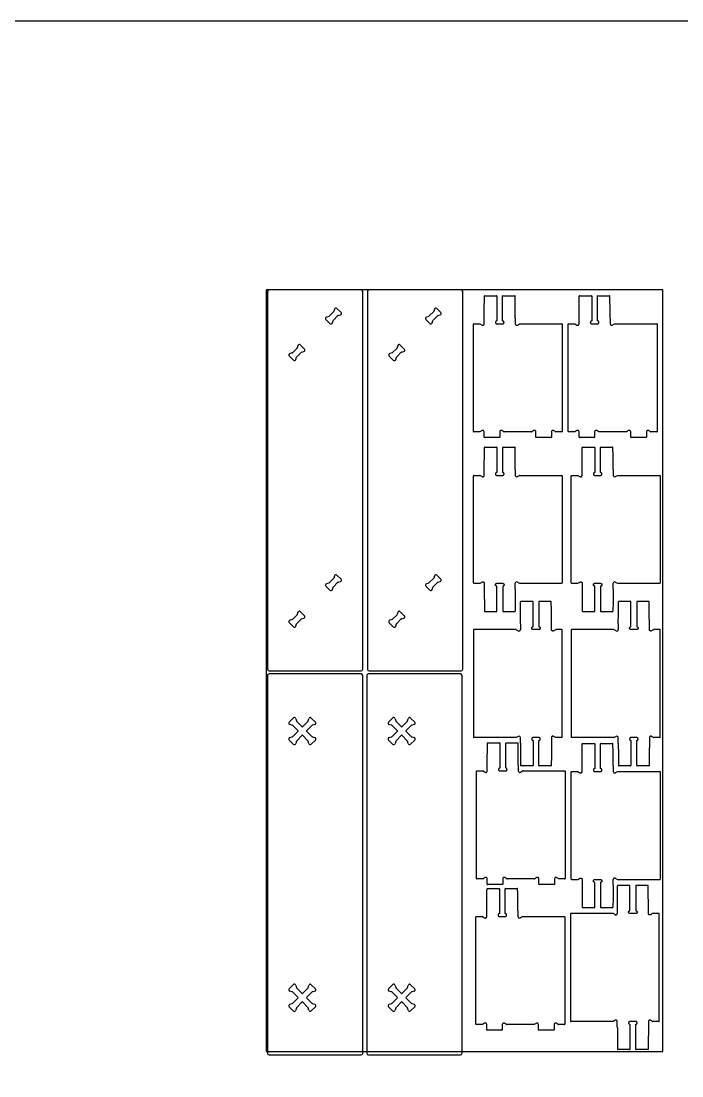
# Model space of a CAD drawing. Header units: millimetres. Extents: x -4641 to 5704, y -3753 to 2864.
# Drawn here: x 886 to 2968, y -459 to 2864 of the extents above; entities that cross this region are included whole.
import ezdxf

# ---------------------------------------------------------------- set-up
doc = ezdxf.new("R2010")
doc.units = ezdxf.units.MM
doc.header["$MEASUREMENT"] = 0
doc.layers.add('Default', color=18, linetype='Continuous', true_color=0x000000)
doc.layers.add('Layer 02', color=1, linetype='Continuous', true_color=0xff0000)

msp = doc.modelspace()

# ---------------------------------------------------------------- linework, layer by layer
at = {"layer": 'Default'}
for p, q in [((2346.7, 1998.9), (2383.8, 1998.9)), ((2384.8, 1997.9), (2384.8, 1919.7)), ((2403.1, 1919.7), (2403.1, 1997.9)), ((2404.1, 1998.9), (2441.2, 1998.9)), ((2645.6, 1998.9), (2682.7, 1998.9)), ((2683.7, 1997.9), (2683.7, 1919.7)), ((2702, 1919.7), (2702, 1997.9)), ((2703, 1998.9), (2740.1, 1998.9)), ((1855.7, 1933.7), (1848.4, 1931.7)), ((1871.2, 1949.1), (1856.1, 1933.9)), ((1869, 1921), (1884.2, 1936.1)), ((1873.4, 1956.7), (1871.5, 1949.4)), ((1893.9, 1946.1), (1881.2, 1958.8)), ((1884.6, 1936.3), (1891.8, 1938.3)), ((2170.4, 1933.7), (2163.1, 1931.7)), ((2185.9, 1949.1), (2170.8, 1933.9)), ((2183.7, 1921), (2198.9, 1936.1)), ((2188.1, 1956.7), (2186.1, 1949.4)), ((2208.6, 1946.1), (2195.9, 1958.8)), ((2199.2, 1936.3), (2206.5, 1938.3)), ((2443, 1928.2), (2443, 1910.2)), ((2741.9, 1928.2), (2741.9, 1910.2)), ((1846.3, 1923.9), (1859.1, 1911.2)), ((1866.8, 1913.3), (1868.8, 1920.6)), ((2161, 1923.9), (2173.7, 1911.2)), ((2181.5, 1913.3), (2183.5, 1920.6)), ((2311, 1571.2), (2311, 1909.2)), ((2312, 1910.2), (2331.2, 1910.2)), ((2331.7, 1910.1), (2338.2, 1906.3)), ((2385, 1910.2), (2403, 1910.2)), ((2449.7, 1906.3), (2456.3, 1910.1)), ((2456.7, 1910.2), (2590, 1910.2)), ((2591, 1909.2), (2591, 1571.2)), ((2609.9, 1571.2), (2609.9, 1909.2)), ((2610.9, 1910.2), (2630.1, 1910.2)), ((2630.6, 1910.1), (2637.1, 1906.3)), ((2683.9, 1910.2), (2701.9, 1910.2)), ((2748.6, 1906.3), (2755.1, 1910.1)), ((2755.6, 1910.2), (2888.9, 1910.2)), ((2889.9, 1909.2), (2889.9, 1571.2)), ((1756, 1833.8), (1740.8, 1818.6)), ((1758.2, 1841.5), (1756.2, 1834.2)), ((1778.7, 1830.8), (1765.9, 1843.5)), ((2070.7, 1833.8), (2055.5, 1818.6)), ((2072.8, 1841.5), (2070.9, 1834.2)), ((2093.3, 1830.8), (2080.6, 1843.5)), ((1731.1, 1808.7), (1743.8, 1796)), ((1740.4, 1818.4), (1733.2, 1816.5)), ((1751.6, 1798), (1753.5, 1805.3)), ((1753.8, 1805.7), (1768.9, 1820.9)), ((1769.3, 1821.1), (1776.6, 1823)), ((2045.8, 1808.7), (2058.5, 1796)), ((2055.1, 1818.4), (2047.8, 1816.5)), ((2066.3, 1798), (2068.2, 1805.3)), ((2068.4, 1805.7), (2083.6, 1820.9)), ((2084, 1821.1), (2091.3, 1823)), ((2331.2, 1570.2), (2312, 1570.2)), ((2338.2, 1574.1), (2331.7, 1570.3)), ((2345, 1553.2), (2345, 1570.2)), ((2394, 1570.2), (2394, 1553.2)), ((2407.3, 1570.3), (2400.7, 1574.1)), ((2494.2, 1570.2), (2407.7, 1570.2)), ((2501.2, 1574.1), (2494.7, 1570.3)), ((2508, 1553.2), (2508, 1570.2)), ((2557, 1570.2), (2557, 1553.2)), ((2570.3, 1570.3), (2563.7, 1574.1)), ((2590, 1570.2), (2570.7, 1570.2)), ((2630.1, 1570.2), (2610.9, 1570.2)), ((2637.1, 1574.1), (2630.6, 1570.3)), ((2643.9, 1553.2), (2643.9, 1570.2)), ((2692.9, 1570.2), (2692.9, 1553.2)), ((2706.1, 1570.3), (2699.6, 1574.1)), ((2793.1, 1570.2), (2706.6, 1570.2)), ((2800.1, 1574.1), (2793.6, 1570.3)), ((2806.9, 1553.2), (2806.9, 1570.2)), ((2855.9, 1570.2), (2855.9, 1553.2)), ((2869.1, 1570.3), (2862.6, 1574.1)), ((2888.9, 1570.2), (2869.6, 1570.2)), ((2393, 1552.2), (2346, 1552.2)), ((2556, 1552.2), (2509, 1552.2)), ((2691.9, 1552.2), (2644.9, 1552.2)), ((2854.9, 1552.2), (2807.9, 1552.2)), ((2346.9, 1521.6), (2384, 1521.6)), ((2385, 1520.6), (2385, 1442.4)), ((2403.3, 1442.4), (2403.3, 1520.6)), ((2404.3, 1521.6), (2441.4, 1521.6)), ((2655.2, 1521.6), (2692.3, 1521.6)), ((2693.3, 1520.6), (2693.3, 1442.4)), ((2711.6, 1442.4), (2711.6, 1520.6)), ((2712.6, 1521.6), (2749.7, 1521.6)), ((2311.1, 1093.9), (2311.1, 1431.9)), ((2312.1, 1432.9), (2331.4, 1432.9)), ((2331.9, 1432.8), (2338.4, 1429)), ((2385.1, 1432.9), (2403.1, 1432.9)), ((2443.1, 1450.9), (2443.1, 1432.9)), ((2449.9, 1429), (2456.4, 1432.8)), ((2456.9, 1432.9), (2590.1, 1432.9)), ((2591.1, 1431.9), (2591.1, 1093.9)), ((2619.5, 1093.9), (2619.5, 1431.9)), ((2620.5, 1432.9), (2639.7, 1432.9)), ((2640.2, 1432.8), (2646.7, 1429)), ((2693.5, 1432.9), (2711.5, 1432.9)), ((2751.5, 1450.9), (2751.5, 1432.9)), ((2758.2, 1429), (2764.7, 1432.8)), ((2765.2, 1432.9), (2898.5, 1432.9)), ((2899.5, 1431.9), (2899.5, 1093.9)), ((1871.2, 1109.1), (1856.1, 1093.9)), ((1873.4, 1116.7), (1871.5, 1109.4)), ((1893.9, 1106.1), (1881.2, 1118.8)), ((1884.6, 1096.3), (1891.8, 1098.3)), ((2185.9, 1109.1), (2170.8, 1093.9)), ((2188.1, 1116.7), (2186.1, 1109.4)), ((2208.6, 1106.1), (2195.9, 1118.8)), ((2199.2, 1096.3), (2206.5, 1098.3)), ((2331.9, 1093), (2338.4, 1096.8)), ((2449.9, 1096.8), (2456.4, 1093)), ((2640.2, 1093), (2646.7, 1096.8)), ((2758.2, 1096.8), (2764.7, 1093)), ((1846.3, 1083.9), (1859.1, 1071.2)), ((1855.7, 1093.7), (1848.4, 1091.7)), ((1866.8, 1073.3), (1868.8, 1080.6)), ((1869, 1081), (1884.2, 1096.1)), ((2161, 1083.9), (2173.7, 1071.2)), ((2170.4, 1093.7), (2163.1, 1091.7)), ((2181.5, 1073.3), (2183.5, 1080.6)), ((2183.7, 1081), (2198.9, 1096.1)), ((2312.1, 1092.9), (2331.4, 1092.9)), ((2385, 1005.1), (2385, 1083.4)), ((2385.1, 1092.9), (2403.1, 1092.9)), ((2403.3, 1083.4), (2403.3, 1005.1)), ((2443.1, 1074.9), (2443.1, 1092.9)), ((2456.9, 1092.9), (2590.1, 1092.9)), ((2620.5, 1092.9), (2639.7, 1092.9)), ((2693.3, 1005.1), (2693.3, 1083.4)), ((2693.5, 1092.9), (2711.5, 1092.9)), ((2711.6, 1083.4), (2711.6, 1005.1)), ((2751.5, 1074.9), (2751.5, 1092.9)), ((2765.2, 1092.9), (2898.5, 1092.9)), ((2498, 1035.7), (2460.9, 1035.7)), ((2499, 956.4), (2499, 1034.7)), ((2517.3, 1034.7), (2517.3, 956.4)), ((2555.4, 1035.7), (2518.3, 1035.7)), ((2806.3, 1035.7), (2769.2, 1035.7)), ((2807.3, 956.4), (2807.3, 1034.7)), ((2825.6, 1034.7), (2825.6, 956.4)), ((2863.7, 1035.7), (2826.6, 1035.7)), ((1758.2, 1001.5), (1756.2, 994.2)), ((1778.7, 990.8), (1765.9, 1003.5)), ((2072.8, 1001.5), (2070.9, 994.2)), ((2093.3, 990.8), (2080.6, 1003.5)), ((2346.9, 1004.1), (2384, 1004.1)), ((2404.3, 1004.1), (2441.4, 1004.1)), ((2655.2, 1004.1), (2692.3, 1004.1)), ((2712.6, 1004.1), (2749.7, 1004.1)), ((1731.1, 968.7), (1743.8, 956)), ((1740.4, 978.4), (1733.2, 976.5)), ((1756, 993.8), (1740.8, 978.6)), ((1751.6, 958), (1753.5, 965.3)), ((1753.8, 965.7), (1768.9, 980.9)), ((1769.3, 981.1), (1776.6, 983)), ((2045.8, 968.7), (2058.5, 956)), ((2055.1, 978.4), (2047.8, 976.5)), ((2070.7, 993.8), (2055.5, 978.6)), ((2066.3, 958), (2068.2, 965.3)), ((2068.4, 965.7), (2083.6, 980.9)), ((2084, 981.1), (2091.3, 983)), ((2459.1, 965), (2459.1, 947)), ((2767.5, 965), (2767.5, 947)), ((2311.1, 946), (2311.1, 608)), ((2445.4, 947), (2312.1, 947)), ((2452.4, 943.1), (2445.9, 946.8)), ((2517.1, 947), (2499.1, 947)), ((2570.4, 946.8), (2563.9, 943.1)), ((2590.1, 947), (2570.9, 947)), ((2591.1, 608), (2591.1, 946)), ((2619.5, 946), (2619.5, 608)), ((2753.7, 947), (2620.5, 947)), ((2760.7, 943.1), (2754.2, 946.8)), ((2825.5, 947), (2807.5, 947)), ((2878.7, 946.8), (2872.2, 943.1)), ((2898.5, 947), (2879.2, 947)), ((2899.5, 608), (2899.5, 946)), ((1730.8, 655.9), (1743.5, 668.6)), ((1751.3, 666.5), (1753.2, 659.3)), ((1790.5, 659.3), (1792.5, 666.5)), ((1800.3, 668.6), (1813, 655.9)), ((2043.8, 655.9), (2056.5, 668.6)), ((2064.3, 666.5), (2066.2, 659.3)), ((2103.5, 659.3), (2105.5, 666.5)), ((2113.3, 668.6), (2126, 655.9)), ((1740.1, 646.2), (1732.8, 648.1)), ((1758.7, 627.8), (1740.5, 645.9)), ((1753.4, 658.9), (1771.6, 640.7)), ((1772.1, 640.7), (1790.3, 658.9)), ((1803.3, 645.9), (1785.1, 627.8)), ((1810.9, 648.1), (1803.6, 646.2)), ((2053.1, 646.2), (2045.8, 648.1)), ((2071.7, 627.8), (2053.5, 645.9)), ((2066.4, 658.9), (2084.6, 640.7)), ((2085.1, 640.7), (2103.3, 658.9)), ((2116.2, 645.9), (2098.1, 627.8)), ((2123.9, 648.1), (2116.6, 646.2)), ((1743.5, 586.4), (1730.8, 599.1)), ((1732.8, 606.9), (1740.1, 608.9)), ((1740.5, 609.1), (1758.7, 627.3)), ((1771.6, 614.3), (1753.4, 596.1)), ((1790.3, 596.1), (1772.1, 614.3)), ((1785.1, 627.3), (1803.3, 609.1)), ((1813, 599.1), (1800.3, 586.4)), ((1803.6, 608.9), (1810.9, 606.9)), ((2056.5, 586.4), (2043.8, 599.1)), ((2045.8, 606.9), (2053.1, 608.9)), ((2053.5, 609.1), (2071.7, 627.3)), ((2084.6, 614.3), (2066.4, 596.1)), ((2103.3, 596.1), (2085.1, 614.3)), ((2098.1, 627.3), (2116.2, 609.1)), ((2126, 599.1), (2113.3, 586.4)), ((2116.6, 608.9), (2123.9, 606.9)), ((2445.4, 607), (2312.1, 607)), ((2452.4, 610.9), (2445.9, 607.1)), ((2459.1, 589), (2459.1, 607)), ((2517.1, 607), (2499.1, 607)), ((2570.4, 607.1), (2563.9, 610.9)), ((2590.1, 607), (2570.9, 607)), ((2753.7, 607), (2620.5, 607)), ((2760.7, 610.9), (2754.2, 607.1)), ((2767.5, 589), (2767.5, 607)), ((2825.5, 607), (2807.5, 607)), ((2878.7, 607.1), (2872.2, 610.9)), ((2898.5, 607), (2879.2, 607)), ((1753.2, 595.8), (1751.3, 588.5)), ((1792.5, 588.5), (1790.5, 595.8)), ((2066.2, 595.8), (2064.3, 588.5)), ((2105.5, 588.5), (2103.5, 595.8)), ((2356.3, 590.7), (2393.4, 590.7)), ((2394.4, 589.7), (2394.4, 511.4)), ((2412.7, 511.4), (2412.7, 589.7)), ((2413.7, 590.7), (2450.8, 590.7)), ((2499, 597.5), (2499, 519.2)), ((2517.3, 519.2), (2517.3, 597.5)), ((2655.2, 588.8), (2692.3, 588.8)), ((2693.3, 587.8), (2693.3, 509.5)), ((2711.6, 509.5), (2711.6, 587.8)), ((2712.6, 588.8), (2749.7, 588.8)), ((2807.3, 597.5), (2807.3, 519.2)), ((2825.6, 519.2), (2825.6, 597.5)), ((2320.5, 162.9), (2320.5, 500.9)), ((2321.5, 501.9), (2340.8, 501.9)), ((2341.3, 501.8), (2347.8, 498)), ((2394.5, 501.9), (2412.5, 501.9)), ((2452.5, 519.9), (2452.5, 501.9)), ((2459.3, 498), (2465.8, 501.8)), ((2498, 518.2), (2460.9, 518.2)), ((2466.3, 501.9), (2599.5, 501.9)), ((2555.4, 518.2), (2518.3, 518.2)), ((2600.5, 500.9), (2600.5, 162.9)), ((2619.5, 161.1), (2619.5, 499.1)), ((2620.5, 500.1), (2639.7, 500.1)), ((2640.2, 499.9), (2646.7, 496.2)), ((2693.5, 500.1), (2711.5, 500.1)), ((2751.5, 518.1), (2751.5, 500.1)), ((2758.2, 496.2), (2764.7, 499.9)), ((2765.2, 500.1), (2898.5, 500.1)), ((2806.3, 518.2), (2769.2, 518.2)), ((2863.7, 518.2), (2826.6, 518.2)), ((2899.5, 499.1), (2899.5, 161.1)), ((2340.8, 161.9), (2321.5, 161.9)), ((2347.8, 165.8), (2341.3, 162)), ((2354.5, 144.9), (2354.5, 161.9)), ((2402.5, 143.9), (2355.5, 143.9)), ((2403.5, 161.9), (2403.5, 144.9)), ((2416.8, 162), (2410.3, 165.8)), ((2503.8, 161.9), (2417.3, 161.9)), ((2510.8, 165.8), (2504.3, 162)), ((2517.5, 144.9), (2517.5, 161.9)), ((2565.5, 143.9), (2518.5, 143.9)), ((2566.5, 161.9), (2566.5, 144.9)), ((2579.8, 162), (2573.3, 165.8)), ((2599.5, 161.9), (2580.3, 161.9)), ((2620.5, 160.1), (2639.7, 160.1)), ((2640.2, 160.2), (2646.7, 164)), ((2693.3, 72.3), (2693.3, 150.6)), ((2693.5, 160.1), (2711.5, 160.1)), ((2711.6, 150.6), (2711.6, 72.3)), ((2751.5, 142.1), (2751.5, 160.1)), ((2758.2, 164), (2764.7, 160.2)), ((2765.2, 160.1), (2898.5, 160.1)), ((2803.3, 141.5), (2766.2, 141.5)), ((2804.3, 62.2), (2804.3, 140.5)), ((2822.6, 140.5), (2822.6, 62.2)), ((2860.7, 141.5), (2823.6, 141.5)), ((2354.9, 132), (2392, 132)), ((2393, 131), (2393, 52.7)), ((2411.3, 52.7), (2411.3, 131)), ((2412.3, 132), (2449.4, 132)), ((2655.2, 71.3), (2692.3, 71.3)), ((2712.6, 71.3), (2749.7, 71.3)), ((2764.5, 70.8), (2764.5, 52.8)), ((2319.1, -295.8), (2319.1, 42.2)), ((2320.1, 43.2), (2339.4, 43.2)), ((2339.9, 43.1), (2346.4, 39.3)), ((2393.1, 43.2), (2411.1, 43.2)), ((2451.1, 61.2), (2451.1, 43.2)), ((2457.9, 39.3), (2464.4, 43.1)), ((2464.9, 43.2), (2598.1, 43.2)), ((2599.1, 42.2), (2599.1, -295.8)), ((2616.5, 51.8), (2616.5, -286.2)), ((2750.7, 52.8), (2617.5, 52.8)), ((2757.7, 48.9), (2751.2, 52.6)), ((2822.5, 52.8), (2804.5, 52.8)), ((2875.7, 52.6), (2869.2, 48.9)), ((2895.5, 52.8), (2876.2, 52.8)), ((2896.5, -286.2), (2896.5, 51.8)), ((1730.8, -184.1), (1743.5, -171.4)), ((1740.1, -193.8), (1732.8, -191.9)), ((1758.7, -212.2), (1740.5, -194.1)), ((1751.3, -173.5), (1753.2, -180.7)), ((1753.4, -181.1), (1771.6, -199.3)), ((1772.1, -199.3), (1790.3, -181.1)), ((1803.3, -194.1), (1785.1, -212.2)), ((1790.5, -180.7), (1792.5, -173.5)), ((1800.3, -171.4), (1813, -184.1)), ((1810.9, -191.9), (1803.6, -193.8)), ((2043.8, -184.1), (2056.5, -171.4)), ((2053.1, -193.8), (2045.8, -191.9)), ((2071.7, -212.2), (2053.5, -194.1)), ((2064.3, -173.5), (2066.2, -180.7)), ((2066.4, -181.1), (2084.6, -199.3)), ((2085.1, -199.3), (2103.3, -181.1)), ((2116.2, -194.1), (2098.1, -212.2)), ((2103.5, -180.7), (2105.5, -173.5)), ((2113.3, -171.4), (2126, -184.1)), ((2123.9, -191.9), (2116.6, -193.8)), ((1732.8, -233.1), (1740.1, -231.1)), ((1740.5, -230.9), (1758.7, -212.7)), ((1771.6, -225.7), (1753.4, -243.9)), ((1790.3, -243.9), (1772.1, -225.7)), ((1785.1, -212.7), (1803.3, -230.9)), ((1803.6, -231.1), (1810.9, -233.1)), ((2045.8, -233.1), (2053.1, -231.1)), ((2053.5, -230.9), (2071.7, -212.7)), ((2084.6, -225.7), (2066.4, -243.9)), ((2103.3, -243.9), (2085.1, -225.7)), ((2098.1, -212.7), (2116.2, -230.9)), ((2116.6, -231.1), (2123.9, -233.1)), ((1743.5, -253.6), (1730.8, -240.9)), ((1753.2, -244.2), (1751.3, -251.5)), ((1792.5, -251.5), (1790.5, -244.2)), ((1813, -240.9), (1800.3, -253.6)), ((2056.5, -253.6), (2043.8, -240.9)), ((2066.2, -244.2), (2064.3, -251.5)), ((2105.5, -251.5), (2103.5, -244.2)), ((2126, -240.9), (2113.3, -253.6)), ((2339.4, -296.8), (2320.1, -296.8)), ((2346.4, -292.9), (2339.9, -296.7)), ((2353.1, -313.8), (2353.1, -296.8)), ((2402.1, -296.8), (2402.1, -313.8)), ((2415.4, -296.7), (2408.9, -292.9)), ((2502.4, -296.8), (2415.9, -296.8)), ((2509.4, -292.9), (2502.9, -296.7)), ((2516.1, -313.8), (2516.1, -296.8)), ((2565.1, -296.8), (2565.1, -313.8)), ((2578.4, -296.7), (2571.9, -292.9)), ((2598.1, -296.8), (2578.9, -296.8)), ((2750.7, -287.2), (2617.5, -287.2)), ((2757.7, -283.3), (2751.2, -287.1)), ((2764.5, -305.2), (2764.5, -287.2)), ((2804.3, -296.7), (2804.3, -375)), ((2822.5, -287.2), (2804.5, -287.2)), ((2822.6, -375), (2822.6, -296.7)), ((2875.7, -287.1), (2869.2, -283.3)), ((2895.5, -287.2), (2876.2, -287.2)), ((2401.1, -314.8), (2354.1, -314.8)), ((2564.1, -314.8), (2517.1, -314.8)), ((2803.3, -376), (2766.2, -376)), ((2860.7, -376), (2823.6, -376))]:
    msp.add_line(p, q, dxfattribs=at)
for points in [[(1662.5, 2012.1), (1662.5, 822.1)], [(1957.5, 2017.1), (1667.5, 2017.1)], [(1962.5, 822.1), (1962.5, 2012.1)], [(1977.2, 2012.1), (1977.2, 822.1)], [(2272.2, 2017.1), (1982.2, 2017.1)], [(2277.2, 822.1), (2277.2, 2012.1)], [(1662.2, 802.5), (1662.2, -387.5)], [(1957.2, 807.5), (1667.2, 807.5)], [(1667.5, 817.1), (1957.5, 817.1)], [(1962.2, -387.5), (1962.2, 802.5)], [(1975.2, 802.5), (1975.2, -387.5)], [(2270.2, 807.5), (1980.2, 807.5)], [(1982.2, 817.1), (2272.2, 817.1)], [(2275.2, -387.5), (2275.2, 802.5)], [(1667.2, -392.5), (1957.2, -392.5)], [(1980.2, -392.5), (2270.2, -392.5)]]:
    msp.add_lwpolyline(points, dxfattribs=at)
for centre, radius, start, end in [((1667.5, 2012.1), 5, 90, 180), ((1957.5, 2012.1), 5, 0, 90), ((1982.2, 2012.1), 5, 90, 180), ((2272.2, 2012.1), 5, 0, 90), ((2346.7, 1997.9), 1, 90, 179.3999), ((2383.8, 1997.9), 1, 0, 90), ((2404.1, 1997.9), 1, 90, 180), ((2441.2, 1997.9), 1, 0.6001, 90), ((2645.6, 1997.9), 1, 90, 179.3999), ((2682.7, 1997.9), 1, 0, 90), ((2703, 1997.9), 1, 90, 180), ((2740.1, 1997.9), 1, 0.6001, 90), ((1849.6, 1927.2), 4.65, 105.0415, 225), ((1855.5, 1934.5), 0.85, 285.0416, 315), ((1870.6, 1949.7), 0.85, 315, 344.9584), ((1877.9, 1955.5), 4.65, 104.9793, 164.9585), ((1877.9, 1955.5), 4.65, 45, 104.9793), ((1884.8, 1935.5), 0.85, 105.0416, 135), ((1890.6, 1942.8), 4.65, 285.0415, 45), ((2164.3, 1927.2), 4.65, 105.0415, 225), ((2170.2, 1934.5), 0.85, 285.0416, 315), ((2185.3, 1949.7), 0.85, 315, 344.9584), ((2192.6, 1955.5), 4.65, 104.9793, 164.9585), ((2192.6, 1955.5), 4.65, 45, 104.9793), ((2199.5, 1935.5), 0.85, 105.0416, 135), ((2205.3, 1942.8), 4.65, 285.0415, 45), ((1862.4, 1914.5), 4.65, 225, 344.9584), ((1869.6, 1920.4), 0.85, 135, 164.9584), ((2177, 1914.5), 4.65, 225, 344.9584), ((2184.3, 1920.4), 0.85, 135, 164.9584), ((2312, 1909.2), 1, 90, 180), ((2331.2, 1909.2), 1, 60.0416, 89.9999), ((2403.6, 1919.7), 0.5, 180, 264.2608), ((2447.5, 1910.2), 4.5, 180, 299.9585), ((2456.7, 1909.2), 1, 90.0001, 119.9584), ((2590, 1909.2), 1, 0, 90), ((2610.9, 1909.2), 1, 90, 180), ((2630.1, 1909.2), 1, 60.0416, 89.9999), ((2702.5, 1919.7), 0.5, 180, 264.2608), ((2746.4, 1910.2), 4.5, 180, 299.9585), ((2755.6, 1909.2), 1, 90.0001, 119.9584), ((2888.9, 1909.2), 1, 0, 90), ((1755.4, 1834.4), 0.85, 315, 344.9584), ((1762.7, 1840.3), 4.65, 104.9793, 164.9585), ((1762.7, 1840.3), 4.65, 45, 104.9793), ((1775.4, 1827.5), 4.65, 285.0415, 45), ((2070.1, 1834.4), 0.85, 315, 344.9584), ((2077.3, 1840.3), 4.65, 104.9793, 164.9585), ((2077.3, 1840.3), 4.65, 45, 104.9793), ((2090.1, 1827.5), 4.65, 285.0415, 45), ((1734.4, 1812), 4.65, 105.0415, 225), ((1740.2, 1819.2), 0.85, 285.0416, 315), ((1747.1, 1799.2), 4.65, 225, 344.9584), ((1754.4, 1805.1), 0.85, 135, 164.9584), ((1769.5, 1820.3), 0.85, 105.0416, 135), ((2049, 1812), 4.65, 105.0415, 225), ((2054.9, 1819.2), 0.85, 285.0416, 315), ((2061.8, 1799.2), 4.65, 225, 344.9584), ((2069, 1805.1), 0.85, 135, 164.9584), ((2084.2, 1820.3), 0.85, 105.0416, 135), ((2312, 1571.2), 1, 180, 270), ((2331.2, 1571.2), 1, 270, 299.9584), ((2340.5, 1570.2), 4.5, 360, 119.9585), ((2398.5, 1570.2), 4.5, 60.0415, 180), ((2407.7, 1571.2), 1, 240.0416, 270), ((2494.2, 1571.2), 1, 270, 299.9584), ((2503.5, 1570.2), 4.5, 360, 119.9585), ((2561.5, 1570.2), 4.5, 60.0415, 180), ((2570.7, 1571.2), 1, 240.0416, 270), ((2590, 1571.2), 1, 270, 0), ((2610.9, 1571.2), 1, 180, 270), ((2630.1, 1571.2), 1, 270, 299.9584), ((2639.4, 1570.2), 4.5, 360, 119.9585), ((2697.4, 1570.2), 4.5, 60.0415, 180), ((2706.6, 1571.2), 1, 240.0416, 270), ((2793.1, 1571.2), 1, 270, 299.9584), ((2802.4, 1570.2), 4.5, 360, 119.9585), ((2860.4, 1570.2), 4.5, 60.0415, 180), ((2869.6, 1571.2), 1, 240.0416, 270), ((2888.9, 1571.2), 1, 270, 0), ((2346, 1553.2), 1, 180, 270), ((2393, 1553.2), 1, 270, 0), ((2509, 1553.2), 1, 180, 270), ((2556, 1553.2), 1, 270, 360), ((2644.9, 1553.2), 1, 180, 270), ((2691.9, 1553.2), 1, 270, 0), ((2807.9, 1553.2), 1, 180, 270), ((2854.9, 1553.2), 1, 270, 360), ((2346.9, 1520.6), 1, 90, 179.3999), ((2384, 1520.6), 1, 0, 90), ((2404.3, 1520.6), 1, 90, 180), ((2441.4, 1520.6), 1, 0.6001, 90), ((2655.2, 1520.6), 1, 90, 179.3999), ((2692.3, 1520.6), 1, 0, 90), ((2712.6, 1520.6), 1, 90, 180), ((2749.7, 1520.6), 1, 0.6001, 90), ((2312.1, 1431.9), 1, 90, 180), ((2331.4, 1431.9), 1, 60.0416, 89.9999), ((2403.8, 1442.4), 0.5, 180, 264.2608), ((2447.6, 1432.9), 4.5, 180, 299.9585), ((2456.9, 1431.9), 1, 90.0001, 119.9584), ((2590.1, 1431.9), 1, 0, 90), ((2620.5, 1431.9), 1, 90, 180), ((2639.7, 1431.9), 1, 60.0416, 89.9999), ((2712.1, 1442.4), 0.5, 180, 264.2608), ((2756, 1432.9), 4.5, 180, 299.9585), ((2765.2, 1431.9), 1, 90.0001, 119.9584), ((2898.5, 1431.9), 1, 0, 90), ((1870.6, 1109.7), 0.85, 315, 344.9584), ((1877.9, 1115.5), 4.65, 104.9793, 164.9585), ((1877.9, 1115.5), 4.65, 45, 104.9793), ((1890.6, 1102.8), 4.65, 285.0415, 45), ((2185.3, 1109.7), 0.85, 315, 344.9584), ((2192.6, 1115.5), 4.65, 104.9793, 164.9585), ((2192.6, 1115.5), 4.65, 45, 104.9793), ((2205.3, 1102.8), 4.65, 285.0415, 45), ((2447.6, 1092.9), 4.5, 60.0415, 180), ((2756, 1092.9), 4.5, 60.0415, 180), ((1849.6, 1087.2), 4.65, 105.0415, 225), ((1855.5, 1094.5), 0.85, 285.0416, 315), ((1862.4, 1074.5), 4.65, 225, 344.9584), ((1869.6, 1080.4), 0.85, 135, 164.9584), ((1884.8, 1095.5), 0.85, 105.0416, 135), ((2164.3, 1087.2), 4.65, 105.0415, 225), ((2170.2, 1094.5), 0.85, 285.0416, 315), ((2177, 1074.5), 4.65, 225, 344.9584), ((2184.3, 1080.4), 0.85, 135, 164.9584), ((2199.5, 1095.5), 0.85, 105.0416, 135), ((2312.1, 1093.9), 1, 180, 270), ((2331.4, 1093.9), 1, 270.0001, 299.9584), ((2403.8, 1083.4), 0.5, 95.7392, 180), ((2456.9, 1093.9), 1, 240.0416, 269.9999), ((2590.1, 1093.9), 1, 270, 0), ((2620.5, 1093.9), 1, 180, 270), ((2639.7, 1093.9), 1, 270.0001, 299.9584), ((2712.1, 1083.4), 0.5, 95.7392, 180), ((2765.2, 1093.9), 1, 240.0416, 269.9999), ((2898.5, 1093.9), 1, 270, 0), ((2460.9, 1034.7), 1, 90, 179.3999), ((2498, 1034.7), 1, 0, 90), ((2518.3, 1034.7), 1, 90, 180), ((2555.4, 1034.7), 1, 0.6001, 90), ((2769.2, 1034.7), 1, 90, 179.3999), ((2806.3, 1034.7), 1, 0, 90), ((2826.6, 1034.7), 1, 90, 180), ((2863.7, 1034.7), 1, 0.6001, 90), ((1762.7, 1000.3), 4.65, 104.9793, 164.9585), ((1762.7, 1000.3), 4.65, 45, 104.9793), ((2077.3, 1000.3), 4.65, 104.9793, 164.9585), ((2077.3, 1000.3), 4.65, 45, 104.9793), ((2346.9, 1005.1), 1, 180.6001, 270), ((2384, 1005.1), 1, 270, 360), ((2404.3, 1005.1), 1, 180, 270), ((2441.4, 1005.1), 1, 270, 359.3999), ((2655.2, 1005.1), 1, 180.6001, 270), ((2692.3, 1005.1), 1, 270, 360), ((2712.6, 1005.1), 1, 180, 270), ((2749.7, 1005.1), 1, 270, 359.3999), ((1734.4, 972), 4.65, 105.0415, 225), ((1740.2, 979.2), 0.85, 285.0416, 315), ((1754.4, 965.1), 0.85, 135, 164.9584), ((1755.4, 994.4), 0.85, 315, 344.9584), ((1769.5, 980.3), 0.85, 105.0416, 135), ((1775.4, 987.5), 4.65, 285.0415, 45), ((2049, 972), 4.65, 105.0415, 225), ((2054.9, 979.2), 0.85, 285.0416, 315), ((2069, 965.1), 0.85, 135, 164.9584), ((2070.1, 994.4), 0.85, 315, 344.9584), ((2084.2, 980.3), 0.85, 105.0416, 135), ((2090.1, 987.5), 4.65, 285.0415, 45), ((1747.1, 959.2), 4.65, 225, 344.9584), ((2061.8, 959.2), 4.65, 225, 344.9584), ((2312.1, 946), 1, 90, 180), ((2445.4, 946), 1, 60.0416, 89.9999), ((2454.6, 947), 4.5, 240.0415, 0), ((2498.5, 956.4), 0.5, 275.7392, 360), ((2570.9, 946), 1, 90.0001, 119.9584), ((2590.1, 946), 1, 0, 90), ((2620.5, 946), 1, 90, 180), ((2753.7, 946), 1, 60.0416, 89.9999), ((2763, 947), 4.5, 240.0415, 0), ((2806.8, 956.4), 0.5, 275.7392, 360), ((2879.2, 946), 1, 90.0001, 119.9584), ((2898.5, 946), 1, 0, 90), ((1667.2, 802.5), 5, 90, 180), ((1667.5, 822.1), 5, 180, 270), ((1957.2, 802.5), 5, 0, 90), ((1957.5, 822.1), 5, 270, 360), ((1980.2, 802.5), 5, 90, 180), ((1982.2, 822.1), 5, 180, 270), ((2270.2, 802.5), 5, 0, 90), ((2272.2, 822.1), 5, 270, 360), ((1746.8, 665.3), 4.65, 15.0415, 135), ((1797, 665.3), 4.65, 104.9793, 164.9585), ((1797, 665.3), 4.65, 45, 104.9793), ((2059.8, 665.3), 4.65, 15.0415, 135), ((2110, 665.3), 4.65, 104.9793, 164.9585), ((2110, 665.3), 4.65, 45, 104.9793), ((1734, 652.6), 4.65, 135, 194.9793), ((1734, 652.6), 4.65, 194.9793, 254.9585), ((1739.9, 645.3), 0.85, 45, 74.9584), ((1754, 659.5), 0.85, 195.0416, 225), ((1771.9, 640.9), 0.35, 225, 315), ((1789.7, 659.5), 0.85, 315, 344.9584), ((1803.9, 645.3), 0.85, 105.0416, 135), ((1809.7, 652.6), 4.65, 285.0415, 45), ((2047, 652.6), 4.65, 135, 194.9793), ((2047, 652.6), 4.65, 194.9793, 254.9585), ((2052.9, 645.3), 0.85, 45, 74.9584), ((2067, 659.5), 0.85, 195.0416, 225), ((2084.9, 640.9), 0.35, 225, 315), ((2102.7, 659.5), 0.85, 315, 344.9584), ((2116.8, 645.3), 0.85, 105.0416, 135), ((2122.7, 652.6), 4.65, 285.0415, 45), ((1734, 602.4), 4.65, 105.0415, 225), ((1739.9, 609.7), 0.85, 285.0416, 315), ((1758.4, 627.5), 0.35, 315, 45), ((1771.9, 614.1), 0.35, 45, 135), ((1785.3, 627.5), 0.35, 135, 225), ((1803.9, 609.7), 0.85, 225, 254.9584), ((1809.7, 602.4), 4.65, 14.9793, 74.9585), ((1809.7, 602.4), 4.65, 315, 14.9793), ((2047, 602.4), 4.65, 105.0415, 225), ((2052.9, 609.7), 0.85, 285.0416, 315), ((2071.4, 627.5), 0.35, 315, 45), ((2084.9, 614.1), 0.35, 45, 135), ((2098.3, 627.5), 0.35, 135, 225), ((2116.8, 609.7), 0.85, 225, 254.9584), ((2122.7, 602.4), 4.65, 14.9793, 74.9585), ((2122.7, 602.4), 4.65, 315, 14.9793), ((2312.1, 608), 1, 180, 270), ((2445.4, 608), 1, 270.0001, 299.9584), ((2454.6, 607), 4.5, 360, 119.9585), ((2570.9, 608), 1, 240.0416, 269.9999), ((2590.1, 608), 1, 270, 360), ((2620.5, 608), 1, 180, 270), ((2753.7, 608), 1, 270.0001, 299.9584), ((2763, 607), 4.5, 360, 119.9585), ((2879.2, 608), 1, 240.0416, 269.9999), ((2898.5, 608), 1, 270, 360), ((1746.8, 589.7), 4.65, 225, 284.9793), ((1746.8, 589.7), 4.65, 284.9793, 344.9585), ((1754, 595.5), 0.85, 135, 164.9584), ((1789.7, 595.5), 0.85, 15.0416, 45), ((1797, 589.7), 4.65, 195.0415, 315), ((2059.8, 589.7), 4.65, 225, 284.9793), ((2059.8, 589.7), 4.65, 284.9793, 344.9585), ((2067, 595.5), 0.85, 135, 164.9584), ((2102.7, 595.5), 0.85, 15.0416, 45), ((2110, 589.7), 4.65, 195.0415, 315), ((2356.3, 589.7), 1, 90, 179.3999), ((2393.4, 589.7), 1, 0, 90), ((2413.7, 589.7), 1, 90, 180), ((2450.8, 589.7), 1, 0.6001, 90), ((2498.5, 597.5), 0.5, 0, 84.2608), ((2655.2, 587.8), 1, 90, 179.3999), ((2692.3, 587.8), 1, 0, 90), ((2712.6, 587.8), 1, 90, 180), ((2749.7, 587.8), 1, 0.6001, 90), ((2806.8, 597.5), 0.5, 0, 84.2608), ((2321.5, 500.9), 1, 90, 180), ((2340.8, 500.9), 1, 60.0416, 89.9999), ((2413.2, 511.4), 0.5, 180, 264.2608), ((2457, 501.9), 4.5, 180, 299.9585), ((2460.9, 519.2), 1, 180.6001, 270), ((2466.3, 500.9), 1, 90.0001, 119.9584), ((2498, 519.2), 1, 270, 360), ((2518.3, 519.2), 1, 180, 270), ((2555.4, 519.2), 1, 270, 359.3999), ((2599.5, 500.9), 1, 0, 90), ((2620.5, 499.1), 1, 90, 180), ((2639.7, 499.1), 1, 60.0416, 89.9999), ((2712.1, 509.5), 0.5, 180, 264.2608), ((2756, 500.1), 4.5, 180, 299.9585), ((2765.2, 499.1), 1, 90.0001, 119.9584), ((2769.2, 519.2), 1, 180.6001, 270), ((2806.3, 519.2), 1, 270, 360), ((2826.6, 519.2), 1, 180, 270), ((2863.7, 519.2), 1, 270, 359.3999), ((2898.5, 499.1), 1, 0, 90), ((2350, 161.9), 4.5, 360, 119.9585), ((2408, 161.9), 4.5, 60.0415, 180), ((2513, 161.9), 4.5, 360, 119.9585), ((2571, 161.9), 4.5, 60.0415, 180), ((2321.5, 162.9), 1, 180, 270), ((2340.8, 162.9), 1, 270, 299.9584), ((2355.5, 144.9), 1, 180, 270), ((2402.5, 144.9), 1, 270, 0), ((2417.3, 162.9), 1, 240.0416, 270), ((2503.8, 162.9), 1, 270, 299.9584), ((2518.5, 144.9), 1, 180, 270), ((2565.5, 144.9), 1, 270, 360), ((2580.3, 162.9), 1, 240.0416, 270), ((2599.5, 162.9), 1, 270, 0), ((2620.5, 161.1), 1, 180, 270), ((2639.7, 161.1), 1, 270.0001, 299.9584), ((2712.1, 150.6), 0.5, 95.7392, 180), ((2756, 160.1), 4.5, 60.0415, 180), ((2765.2, 161.1), 1, 240.0416, 269.9999), ((2766.2, 140.5), 1, 90, 179.3999), ((2803.3, 140.5), 1, 0, 90), ((2823.6, 140.5), 1, 90, 180), ((2860.7, 140.5), 1, 0.6001, 90), ((2898.5, 161.1), 1, 270, 360), ((2354.9, 131), 1, 90, 179.3999), ((2392, 131), 1, 0, 90), ((2412.3, 131), 1, 90, 180), ((2449.4, 131), 1, 0.6001, 90), ((2655.2, 72.3), 1, 180.6001, 270), ((2692.3, 72.3), 1, 270, 360), ((2712.6, 72.3), 1, 180, 270), ((2749.7, 72.3), 1, 270, 359.3999), ((2320.1, 42.2), 1, 90, 180), ((2339.4, 42.2), 1, 60.0416, 89.9999), ((2411.8, 52.7), 0.5, 180, 264.2608), ((2455.6, 43.2), 4.5, 180, 299.9585), ((2464.9, 42.2), 1, 90.0001, 119.9584), ((2598.1, 42.2), 1, 0, 90), ((2617.5, 51.8), 1, 90, 180), ((2750.7, 51.8), 1, 60.0416, 89.9999), ((2760, 52.8), 4.5, 240.0415, 0), ((2803.8, 62.2), 0.5, 275.7392, 360), ((2876.2, 51.8), 1, 90.0001, 119.9584), ((2895.5, 51.8), 1, 0, 90), ((1734, -187.4), 4.65, 135, 194.9793), ((1734, -187.4), 4.65, 194.9793, 254.9585), ((1739.9, -194.7), 0.85, 45, 74.9584), ((1746.8, -174.7), 4.65, 15.0415, 135), ((1754, -180.5), 0.85, 195.0416, 225), ((1771.9, -199.1), 0.35, 225, 315), ((1789.7, -180.5), 0.85, 315, 344.9584), ((1797, -174.7), 4.65, 104.9793, 164.9585), ((1797, -174.7), 4.65, 45, 104.9793), ((1803.9, -194.7), 0.85, 105.0416, 135), ((1809.7, -187.4), 4.65, 285.0415, 45), ((2047, -187.4), 4.65, 135, 194.9793), ((2047, -187.4), 4.65, 194.9793, 254.9585), ((2052.9, -194.7), 0.85, 45, 74.9584), ((2059.8, -174.7), 4.65, 15.0415, 135), ((2067, -180.5), 0.85, 195.0416, 225), ((2084.9, -199.1), 0.35, 225, 315), ((2102.7, -180.5), 0.85, 315, 344.9584), ((2110, -174.7), 4.65, 104.9793, 164.9585), ((2110, -174.7), 4.65, 45, 104.9793), ((2116.8, -194.7), 0.85, 105.0416, 135), ((2122.7, -187.4), 4.65, 285.0415, 45), ((1739.9, -230.3), 0.85, 285.0416, 315), ((1758.4, -212.5), 0.35, 315, 45), ((1771.9, -225.9), 0.35, 45, 135), ((1785.3, -212.5), 0.35, 135, 225), ((1803.9, -230.3), 0.85, 225, 254.9584), ((2052.9, -230.3), 0.85, 285.0416, 315), ((2071.4, -212.5), 0.35, 315, 45), ((2084.9, -225.9), 0.35, 45, 135), ((2098.3, -212.5), 0.35, 135, 225), ((2116.8, -230.3), 0.85, 225, 254.9584), ((1734, -237.6), 4.65, 105.0415, 225), ((1746.8, -250.3), 4.65, 225, 284.9793), ((1746.8, -250.3), 4.65, 284.9793, 344.9585), ((1754, -244.5), 0.85, 135, 164.9584), ((1789.7, -244.5), 0.85, 15.0416, 45), ((1797, -250.3), 4.65, 195.0415, 315), ((1809.7, -237.6), 4.65, 14.9793, 74.9585), ((1809.7, -237.6), 4.65, 315, 14.9793), ((2047, -237.6), 4.65, 105.0415, 225), ((2059.8, -250.3), 4.65, 225, 284.9793), ((2059.8, -250.3), 4.65, 284.9793, 344.9585), ((2067, -244.5), 0.85, 135, 164.9584), ((2102.7, -244.5), 0.85, 15.0416, 45), ((2110, -250.3), 4.65, 195.0415, 315), ((2122.7, -237.6), 4.65, 14.9793, 74.9585), ((2122.7, -237.6), 4.65, 315, 14.9793), ((2320.1, -295.8), 1, 180, 270), ((2339.4, -295.8), 1, 270, 299.9584), ((2348.6, -296.8), 4.5, 360, 119.9585), ((2406.6, -296.8), 4.5, 60.0415, 180), ((2415.9, -295.8), 1, 240.0416, 270), ((2502.4, -295.8), 1, 270, 299.9584), ((2511.6, -296.8), 4.5, 360, 119.9585), ((2569.6, -296.8), 4.5, 60.0415, 180), ((2578.9, -295.8), 1, 240.0416, 270), ((2598.1, -295.8), 1, 270, 0), ((2617.5, -286.2), 1, 180, 270), ((2750.7, -286.2), 1, 270.0001, 299.9584), ((2760, -287.2), 4.5, 360, 119.9585), ((2803.8, -296.7), 0.5, 0, 84.2608), ((2876.2, -286.2), 1, 240.0416, 269.9999), ((2895.5, -286.2), 1, 270, 360), ((2354.1, -313.8), 1, 180, 270), ((2401.1, -313.8), 1, 270, 0), ((2517.1, -313.8), 1, 180, 270), ((2564.1, -313.8), 1, 270, 360), ((1667.2, -387.5), 5, 180, 270), ((1957.2, -387.5), 5, 270, 360), ((1980.2, -387.5), 5, 180, 270), ((2270.2, -387.5), 5, 270, 360), ((2766.2, -375), 1, 180.6001, 270), ((2803.3, -375), 1, 270, 360), ((2823.6, -375), 1, 180, 270), ((2860.7, -375), 1, 270, 359.3999)]:
    msp.add_arc(centre, radius, start, end, dxfattribs=at)
for points in [[(2345, 1928.2), (2345.3, 1963.1), (2345.7, 1998)], [(2443, 1928.2), (2442.6, 1963.1), (2442.2, 1998)], [(2643.9, 1928.2), (2644.2, 1963.1), (2644.6, 1998)], [(2741.9, 1928.2), (2741.5, 1963.1), (2741.1, 1998)], [(2345.1, 1450.9), (2345.5, 1485.8), (2345.9, 1520.6)], [(2443.1, 1450.9), (2442.8, 1485.8), (2442.4, 1520.6)], [(2653.5, 1450.9), (2653.8, 1485.8), (2654.2, 1520.6)], [(2751.5, 1450.9), (2751.1, 1485.8), (2750.7, 1520.6)], [(2345.1, 1074.9), (2345.5, 1040), (2345.9, 1005.1)], [(2443.1, 1074.9), (2442.8, 1040), (2442.4, 1005.1)], [(2653.5, 1074.9), (2653.8, 1040), (2654.2, 1005.1)], [(2751.5, 1074.9), (2751.1, 1040), (2750.7, 1005.1)], [(2459.1, 965), (2459.5, 999.8), (2459.9, 1034.7)], [(2557.1, 965), (2556.8, 999.8), (2556.4, 1034.7)], [(2767.5, 965), (2767.8, 999.8), (2768.2, 1034.7)], [(2865.5, 965), (2865.1, 999.8), (2864.7, 1034.7)], [(2354.5, 519.9), (2354.9, 554.8), (2355.3, 589.7)], [(2452.5, 519.9), (2452.2, 554.8), (2451.8, 589.7)], [(2459.1, 589), (2459.5, 554.1), (2459.9, 519.2)], [(2557.1, 589), (2556.8, 554.1), (2556.4, 519.2)], [(2653.5, 518.1), (2653.8, 553), (2654.2, 587.8)], [(2751.5, 518.1), (2751.1, 553), (2750.7, 587.8)], [(2767.5, 589), (2767.8, 554.1), (2768.2, 519.2)], [(2865.5, 589), (2865.1, 554.1), (2864.7, 519.2)], [(2653.5, 142.1), (2653.8, 107.2), (2654.2, 72.3)], [(2751.5, 142.1), (2751.1, 107.2), (2750.7, 72.3)], [(2764.5, 70.8), (2764.8, 105.6), (2765.2, 140.5)], [(2862.5, 70.8), (2862.1, 105.6), (2861.7, 140.5)], [(2353.1, 61.2), (2353.5, 96.1), (2353.9, 131)], [(2451.1, 61.2), (2450.8, 96.1), (2450.4, 131)], [(2764.5, -305.2), (2764.8, -340.1), (2765.2, -375)], [(2862.5, -305.2), (2862.1, -340.1), (2861.7, -375)]]:
    msp.add_open_spline(points, degree=2, dxfattribs=at)
for points in [[(2345, 1910.2), (2345, 1919.2), (2345, 1922.8), (2345, 1928.2)], [(2643.9, 1910.2), (2643.9, 1919.2), (2643.9, 1922.8), (2643.9, 1928.2)], [(2345.1, 1432.9), (2345.1, 1441.9), (2345.1, 1445.5), (2345.1, 1450.9)], [(2653.5, 1432.9), (2653.5, 1441.9), (2653.5, 1445.5), (2653.5, 1450.9)], [(2345.1, 1092.9), (2345.1, 1083.9), (2345.1, 1080.3), (2345.1, 1074.9)], [(2653.5, 1092.9), (2653.5, 1083.9), (2653.5, 1080.3), (2653.5, 1074.9)], [(2557.1, 947), (2557.1, 956), (2557.1, 959.5), (2557.1, 965)], [(2865.5, 947), (2865.5, 956), (2865.5, 959.5), (2865.5, 965)], [(2557.1, 607), (2557.1, 598), (2557.1, 594.4), (2557.1, 589)], [(2865.5, 607), (2865.5, 598), (2865.5, 594.4), (2865.5, 589)], [(2354.5, 501.9), (2354.5, 510.9), (2354.5, 514.5), (2354.5, 519.9)], [(2653.5, 500.1), (2653.5, 509.1), (2653.5, 512.7), (2653.5, 518.1)], [(2653.5, 160.1), (2653.5, 151.1), (2653.5, 147.5), (2653.5, 142.1)], [(2862.5, 52.8), (2862.5, 61.8), (2862.5, 65.3), (2862.5, 70.8)], [(2353.1, 43.2), (2353.1, 52.2), (2353.1, 55.8), (2353.1, 61.2)], [(2862.5, -287.2), (2862.5, -296.2), (2862.5, -299.8), (2862.5, -305.2)]]:
    msp.add_open_spline(points, degree=2, knots=[3802.973332, 3802.973332, 3802.973332, 3819.148009, 3834.351831, 3834.351831, 3834.351831], dxfattribs=at)
for points, weights, knots in [([(2338.2, 1906.3), (2340.5, 1905), (2342.7, 1906.3), (2345, 1907.6), (2345, 1910.2)], [1.0000001668, 0.866116312938, 1.00000039071, 0.866116232904, 1.00000032687], [3793.551812, 3793.551812, 3793.551812, 3798.262571, 3798.262571, 3802.973332, 3802.973332, 3802.973332]), ([(2384.4, 1919.2), (2380.5, 1918.8), (2380.5, 1914.7), (2380.5, 1910.2), (2385, 1910.2)], [1.00000045007, 0.756068985707, 1.03934555249, 0.734928288159, 1.03934555249], [2284.563408, 2284.563408, 2284.563408, 2291.141104, 2291.141104, 2298.209687, 2298.209687, 2298.209687]), ([(2403, 1910.2), (2407.5, 1910.2), (2407.5, 1914.7), (2407.5, 1918.8), (2403.6, 1919.2)], [1.03934555249, 0.734928288159, 1.03934555249, 0.756069053245, 1.00000033376], [2316.209687, 2316.209687, 2316.209687, 2323.278271, 2323.278271, 2329.855966, 2329.855966, 2329.855966]), ([(2637.1, 1906.3), (2639.4, 1905), (2641.6, 1906.3), (2643.9, 1907.6), (2643.9, 1910.2)], [1.0000001668, 0.866116312938, 1.00000039071, 0.866116232904, 1.00000032687], [3793.551812, 3793.551812, 3793.551812, 3798.262571, 3798.262571, 3802.973332, 3802.973332, 3802.973332]), ([(2683.3, 1919.2), (2679.4, 1918.8), (2679.4, 1914.7), (2679.4, 1910.2), (2683.9, 1910.2)], [1.00000045007, 0.756068985707, 1.03934555249, 0.734928288159, 1.03934555249], [2284.563408, 2284.563408, 2284.563408, 2291.141104, 2291.141104, 2298.209687, 2298.209687, 2298.209687]), ([(2701.9, 1910.2), (2706.4, 1910.2), (2706.4, 1914.7), (2706.4, 1918.8), (2702.5, 1919.2)], [1.03934555249, 0.734928288159, 1.03934555249, 0.756069053245, 1.00000033376], [2316.209687, 2316.209687, 2316.209687, 2323.278271, 2323.278271, 2329.855966, 2329.855966, 2329.855966]), ([(2338.4, 1429), (2340.6, 1427.7), (2342.9, 1429), (2345.1, 1430.3), (2345.1, 1432.9)], [1.0000001668, 0.866116312938, 1.00000039071, 0.866116232904, 1.00000032687], [3793.551812, 3793.551812, 3793.551812, 3798.262571, 3798.262571, 3802.973332, 3802.973332, 3802.973332]), ([(2384.5, 1441.9), (2380.6, 1441.5), (2380.6, 1437.4), (2380.6, 1432.9), (2385.1, 1432.9)], [1.00000045007, 0.756068985707, 1.03934555249, 0.734928288159, 1.03934555249], [2284.563408, 2284.563408, 2284.563408, 2291.141104, 2291.141104, 2298.209687, 2298.209687, 2298.209687]), ([(2403.1, 1432.9), (2407.6, 1432.9), (2407.6, 1437.4), (2407.6, 1441.5), (2403.7, 1441.9)], [1.03934555249, 0.734928288159, 1.03934555249, 0.756069053245, 1.00000033376], [2316.209687, 2316.209687, 2316.209687, 2323.278271, 2323.278271, 2329.855966, 2329.855966, 2329.855966]), ([(2646.7, 1429), (2649, 1427.7), (2651.2, 1429), (2653.5, 1430.3), (2653.5, 1432.9)], [1.0000001668, 0.866116312938, 1.00000039071, 0.866116232904, 1.00000032687], [3793.551812, 3793.551812, 3793.551812, 3798.262571, 3798.262571, 3802.973332, 3802.973332, 3802.973332]), ([(2692.9, 1441.9), (2689, 1441.5), (2689, 1437.4), (2689, 1432.9), (2693.5, 1432.9)], [1.00000045007, 0.756068985707, 1.03934555249, 0.734928288159, 1.03934555249], [2284.563408, 2284.563408, 2284.563408, 2291.141104, 2291.141104, 2298.209687, 2298.209687, 2298.209687]), ([(2711.5, 1432.9), (2716, 1432.9), (2716, 1437.4), (2716, 1441.5), (2712.1, 1441.9)], [1.03934555249, 0.734928288159, 1.03934555249, 0.756069053245, 1.00000033376], [2316.209687, 2316.209687, 2316.209687, 2323.278271, 2323.278271, 2329.855966, 2329.855966, 2329.855966]), ([(2338.4, 1096.8), (2340.6, 1098.1), (2342.9, 1096.8), (2345.1, 1095.5), (2345.1, 1092.9)], [1.0000001668, 0.866116312938, 1.00000039071, 0.866116232904, 1.00000032687], [3793.551812, 3793.551812, 3793.551812, 3798.262571, 3798.262571, 3802.973332, 3802.973332, 3802.973332]), ([(2646.7, 1096.8), (2649, 1098.1), (2651.2, 1096.8), (2653.5, 1095.5), (2653.5, 1092.9)], [1.0000001668, 0.866116312938, 1.00000039071, 0.866116232904, 1.00000032687], [3793.551812, 3793.551812, 3793.551812, 3798.262571, 3798.262571, 3802.973332, 3802.973332, 3802.973332]), ([(2384.5, 1083.9), (2380.6, 1084.3), (2380.6, 1088.4), (2380.6, 1092.9), (2385.1, 1092.9)], [1.00000045007, 0.756068985707, 1.03934555249, 0.734928288159, 1.03934555249], [2284.563408, 2284.563408, 2284.563408, 2291.141104, 2291.141104, 2298.209687, 2298.209687, 2298.209687]), ([(2403.1, 1092.9), (2407.6, 1092.9), (2407.6, 1088.4), (2407.6, 1084.3), (2403.7, 1083.9)], [1.03934555249, 0.734928288159, 1.03934555249, 0.756069053245, 1.00000033376], [2316.209687, 2316.209687, 2316.209687, 2323.278271, 2323.278271, 2329.855966, 2329.855966, 2329.855966]), ([(2692.9, 1083.9), (2689, 1084.3), (2689, 1088.4), (2689, 1092.9), (2693.5, 1092.9)], [1.00000045007, 0.756068985707, 1.03934555249, 0.734928288159, 1.03934555249], [2284.563408, 2284.563408, 2284.563408, 2291.141104, 2291.141104, 2298.209687, 2298.209687, 2298.209687]), ([(2711.5, 1092.9), (2716, 1092.9), (2716, 1088.4), (2716, 1084.3), (2712.1, 1083.9)], [1.03934555249, 0.734928288159, 1.03934555249, 0.756069053245, 1.00000033376], [2316.209687, 2316.209687, 2316.209687, 2323.278271, 2323.278271, 2329.855966, 2329.855966, 2329.855966]), ([(2499.1, 947), (2494.6, 947), (2494.6, 951.5), (2494.6, 955.5), (2498.5, 955.9)], [1.03934555249, 0.734928288159, 1.03934555249, 0.756069053245, 1.00000033376], [2316.209687, 2316.209687, 2316.209687, 2323.278271, 2323.278271, 2329.855966, 2329.855966, 2329.855966]), ([(2517.7, 955.9), (2521.6, 955.5), (2521.6, 951.5), (2521.6, 947), (2517.1, 947)], [1.00000045007, 0.756068985707, 1.03934555249, 0.734928288159, 1.03934555249], [2284.563408, 2284.563408, 2284.563408, 2291.141104, 2291.141104, 2298.209687, 2298.209687, 2298.209687]), ([(2563.9, 943.1), (2561.6, 941.8), (2559.4, 943.1), (2557.1, 944.4), (2557.1, 947)], [1.0000001668, 0.866116312938, 1.00000039071, 0.866116232904, 1.00000032687], [3793.551812, 3793.551812, 3793.551812, 3798.262571, 3798.262571, 3802.973332, 3802.973332, 3802.973332]), ([(2807.5, 947), (2803, 947), (2803, 951.5), (2803, 955.5), (2806.9, 955.9)], [1.03934555249, 0.734928288159, 1.03934555249, 0.756069053245, 1.00000033376], [2316.209687, 2316.209687, 2316.209687, 2323.278271, 2323.278271, 2329.855966, 2329.855966, 2329.855966]), ([(2826.1, 955.9), (2830, 955.5), (2830, 951.5), (2830, 947), (2825.5, 947)], [1.00000045007, 0.756068985707, 1.03934555249, 0.734928288159, 1.03934555249], [2284.563408, 2284.563408, 2284.563408, 2291.141104, 2291.141104, 2298.209687, 2298.209687, 2298.209687]), ([(2872.2, 943.1), (2870, 941.8), (2867.7, 943.1), (2865.5, 944.4), (2865.5, 947)], [1.0000001668, 0.866116312938, 1.00000039071, 0.866116232904, 1.00000032687], [3793.551812, 3793.551812, 3793.551812, 3798.262571, 3798.262571, 3802.973332, 3802.973332, 3802.973332]), ([(2499.1, 607), (2494.6, 607), (2494.6, 602.5), (2494.6, 598.4), (2498.5, 598)], [1.03934555249, 0.734928288159, 1.03934555249, 0.756069053245, 1.00000033376], [2316.209687, 2316.209687, 2316.209687, 2323.278271, 2323.278271, 2329.855966, 2329.855966, 2329.855966]), ([(2517.7, 598), (2521.6, 598.4), (2521.6, 602.5), (2521.6, 607), (2517.1, 607)], [1.00000045007, 0.756068985707, 1.03934555249, 0.734928288159, 1.03934555249], [2284.563408, 2284.563408, 2284.563408, 2291.141104, 2291.141104, 2298.209687, 2298.209687, 2298.209687]), ([(2563.9, 610.9), (2561.6, 612.2), (2559.4, 610.9), (2557.1, 609.6), (2557.1, 607)], [1.0000001668, 0.866116312938, 1.00000039071, 0.866116232904, 1.00000032687], [3793.551812, 3793.551812, 3793.551812, 3798.262571, 3798.262571, 3802.973332, 3802.973332, 3802.973332]), ([(2807.5, 607), (2803, 607), (2803, 602.5), (2803, 598.4), (2806.9, 598)], [1.03934555249, 0.734928288159, 1.03934555249, 0.756069053245, 1.00000033376], [2316.209687, 2316.209687, 2316.209687, 2323.278271, 2323.278271, 2329.855966, 2329.855966, 2329.855966]), ([(2826.1, 598), (2830, 598.4), (2830, 602.5), (2830, 607), (2825.5, 607)], [1.00000045007, 0.756068985707, 1.03934555249, 0.734928288159, 1.03934555249], [2284.563408, 2284.563408, 2284.563408, 2291.141104, 2291.141104, 2298.209687, 2298.209687, 2298.209687]), ([(2872.2, 610.9), (2870, 612.2), (2867.7, 610.9), (2865.5, 609.6), (2865.5, 607)], [1.0000001668, 0.866116312938, 1.00000039071, 0.866116232904, 1.00000032687], [3793.551812, 3793.551812, 3793.551812, 3798.262571, 3798.262571, 3802.973332, 3802.973332, 3802.973332]), ([(2347.8, 498), (2350, 496.7), (2352.3, 498), (2354.5, 499.3), (2354.5, 501.9)], [1.0000001668, 0.866116312938, 1.00000039071, 0.866116232904, 1.00000032687], [3793.551812, 3793.551812, 3793.551812, 3798.262571, 3798.262571, 3802.973332, 3802.973332, 3802.973332]), ([(2393.9, 510.9), (2390, 510.5), (2390, 506.4), (2390, 501.9), (2394.5, 501.9)], [1.00000045007, 0.756068985707, 1.03934555249, 0.734928288159, 1.03934555249], [2284.563408, 2284.563408, 2284.563408, 2291.141104, 2291.141104, 2298.209687, 2298.209687, 2298.209687]), ([(2412.5, 501.9), (2417, 501.9), (2417, 506.4), (2417, 510.5), (2413.1, 510.9)], [1.03934555249, 0.734928288159, 1.03934555249, 0.756069053245, 1.00000033376], [2316.209687, 2316.209687, 2316.209687, 2323.278271, 2323.278271, 2329.855966, 2329.855966, 2329.855966]), ([(2646.7, 496.2), (2649, 494.9), (2651.2, 496.2), (2653.5, 497.5), (2653.5, 500.1)], [1.0000001668, 0.866116312938, 1.00000039071, 0.866116232904, 1.00000032687], [3793.551812, 3793.551812, 3793.551812, 3798.262571, 3798.262571, 3802.973332, 3802.973332, 3802.973332]), ([(2692.9, 509), (2689, 508.6), (2689, 504.6), (2689, 500.1), (2693.5, 500.1)], [1.00000045007, 0.756068985707, 1.03934555249, 0.734928288159, 1.03934555249], [2284.563408, 2284.563408, 2284.563408, 2291.141104, 2291.141104, 2298.209687, 2298.209687, 2298.209687]), ([(2711.5, 500.1), (2716, 500.1), (2716, 504.6), (2716, 508.6), (2712.1, 509)], [1.03934555249, 0.734928288159, 1.03934555249, 0.756069053245, 1.00000033376], [2316.209687, 2316.209687, 2316.209687, 2323.278271, 2323.278271, 2329.855966, 2329.855966, 2329.855966]), ([(2646.7, 164), (2649, 165.3), (2651.2, 164), (2653.5, 162.7), (2653.5, 160.1)], [1.0000001668, 0.866116312938, 1.00000039071, 0.866116232904, 1.00000032687], [3793.551812, 3793.551812, 3793.551812, 3798.262571, 3798.262571, 3802.973332, 3802.973332, 3802.973332]), ([(2692.9, 151.1), (2689, 151.5), (2689, 155.6), (2689, 160.1), (2693.5, 160.1)], [1.00000045007, 0.756068985707, 1.03934555249, 0.734928288159, 1.03934555249], [2284.563408, 2284.563408, 2284.563408, 2291.141104, 2291.141104, 2298.209687, 2298.209687, 2298.209687]), ([(2711.5, 160.1), (2716, 160.1), (2716, 155.6), (2716, 151.5), (2712.1, 151.1)], [1.03934555249, 0.734928288159, 1.03934555249, 0.756069053245, 1.00000033376], [2316.209687, 2316.209687, 2316.209687, 2323.278271, 2323.278271, 2329.855966, 2329.855966, 2329.855966]), ([(2346.4, 39.3), (2348.6, 38), (2350.9, 39.3), (2353.1, 40.6), (2353.1, 43.2)], [1.0000001668, 0.866116312938, 1.00000039071, 0.866116232904, 1.00000032687], [3793.551812, 3793.551812, 3793.551812, 3798.262571, 3798.262571, 3802.973332, 3802.973332, 3802.973332]), ([(2392.5, 52.2), (2388.6, 51.8), (2388.6, 47.7), (2388.6, 43.2), (2393.1, 43.2)], [1.00000045007, 0.756068985707, 1.03934555249, 0.734928288159, 1.03934555249], [2284.563408, 2284.563408, 2284.563408, 2291.141104, 2291.141104, 2298.209687, 2298.209687, 2298.209687]), ([(2411.1, 43.2), (2415.6, 43.2), (2415.6, 47.7), (2415.6, 51.8), (2411.7, 52.2)], [1.03934555249, 0.734928288159, 1.03934555249, 0.756069053245, 1.00000033376], [2316.209687, 2316.209687, 2316.209687, 2323.278271, 2323.278271, 2329.855966, 2329.855966, 2329.855966]), ([(2804.5, 52.8), (2800, 52.8), (2800, 57.3), (2800, 61.3), (2803.9, 61.7)], [1.03934555249, 0.734928288159, 1.03934555249, 0.756069053245, 1.00000033376], [2316.209687, 2316.209687, 2316.209687, 2323.278271, 2323.278271, 2329.855966, 2329.855966, 2329.855966]), ([(2823.1, 61.7), (2827, 61.3), (2827, 57.3), (2827, 52.8), (2822.5, 52.8)], [1.00000045007, 0.756068985707, 1.03934555249, 0.734928288159, 1.03934555249], [2284.563408, 2284.563408, 2284.563408, 2291.141104, 2291.141104, 2298.209687, 2298.209687, 2298.209687]), ([(2869.2, 48.9), (2866.9, 47.6), (2864.7, 48.9), (2862.5, 50.2), (2862.5, 52.8)], [1.0000001668, 0.866116312938, 1.00000039071, 0.866116232904, 1.00000032687], [3793.551812, 3793.551812, 3793.551812, 3798.262571, 3798.262571, 3802.973332, 3802.973332, 3802.973332]), ([(2804.5, -287.2), (2800, -287.2), (2800, -291.7), (2800, -295.8), (2803.9, -296.2)], [1.03934555249, 0.734928288159, 1.03934555249, 0.756069053245, 1.00000033376], [2316.209687, 2316.209687, 2316.209687, 2323.278271, 2323.278271, 2329.855966, 2329.855966, 2329.855966]), ([(2823.1, -296.2), (2827, -295.8), (2827, -291.7), (2827, -287.2), (2822.5, -287.2)], [1.00000045007, 0.756068985707, 1.03934555249, 0.734928288159, 1.03934555249], [2284.563408, 2284.563408, 2284.563408, 2291.141104, 2291.141104, 2298.209687, 2298.209687, 2298.209687]), ([(2869.2, -283.3), (2866.9, -282), (2864.7, -283.3), (2862.5, -284.6), (2862.5, -287.2)], [1.0000001668, 0.866116312938, 1.00000039071, 0.866116232904, 1.00000032687], [3793.551812, 3793.551812, 3793.551812, 3798.262571, 3798.262571, 3802.973332, 3802.973332, 3802.973332])]:
    msp.add_rational_spline(points, weights, degree=2, knots=knots, dxfattribs=at)
for points in [[(2384.8, 1919.7), (2384.8, 1919.2), (2384.4, 1919.2)], [(2683.7, 1919.7), (2683.7, 1919.2), (2683.3, 1919.2)], [(2385, 1442.4), (2385, 1441.9), (2384.5, 1441.9)], [(2693.3, 1442.4), (2693.3, 1441.9), (2692.9, 1441.9)], [(2385, 1083.4), (2385, 1083.9), (2384.5, 1083.9)], [(2693.3, 1083.4), (2693.3, 1083.9), (2692.9, 1083.9)], [(2517.3, 956.4), (2517.3, 956), (2517.7, 955.9)], [(2825.6, 956.4), (2825.6, 956), (2826.1, 955.9)], [(2517.3, 597.5), (2517.3, 597.9), (2517.7, 598)], [(2825.6, 597.5), (2825.6, 597.9), (2826.1, 598)], [(2394.4, 511.4), (2394.4, 510.9), (2393.9, 510.9)], [(2693.3, 509.5), (2693.3, 509.1), (2692.9, 509)], [(2693.3, 150.6), (2693.3, 151), (2692.9, 151.1)], [(2393, 52.7), (2393, 52.2), (2392.5, 52.2)], [(2822.6, 62.2), (2822.6, 61.8), (2823.1, 61.7)], [(2822.6, -296.7), (2822.6, -296.3), (2823.1, -296.2)]]:
    msp.add_rational_spline(points, [1.00000032687, 0.741620244096, 1.00000045007], degree=2, dxfattribs=at)
at = {"layer": 'Layer 02'}
for points in [[(-4640.6, -3752.6), (5704.2, -3752.6), (5704.2, 2863.8), (-4640.6, 2863.8)], [(1657.9, -382.3), (2907.9, -382.3), (2907.9, 2017.7), (1657.9, 2017.7)]]:
    msp.add_lwpolyline(points, close=True, dxfattribs=at)

doc.saveas('drawing.dxf')
